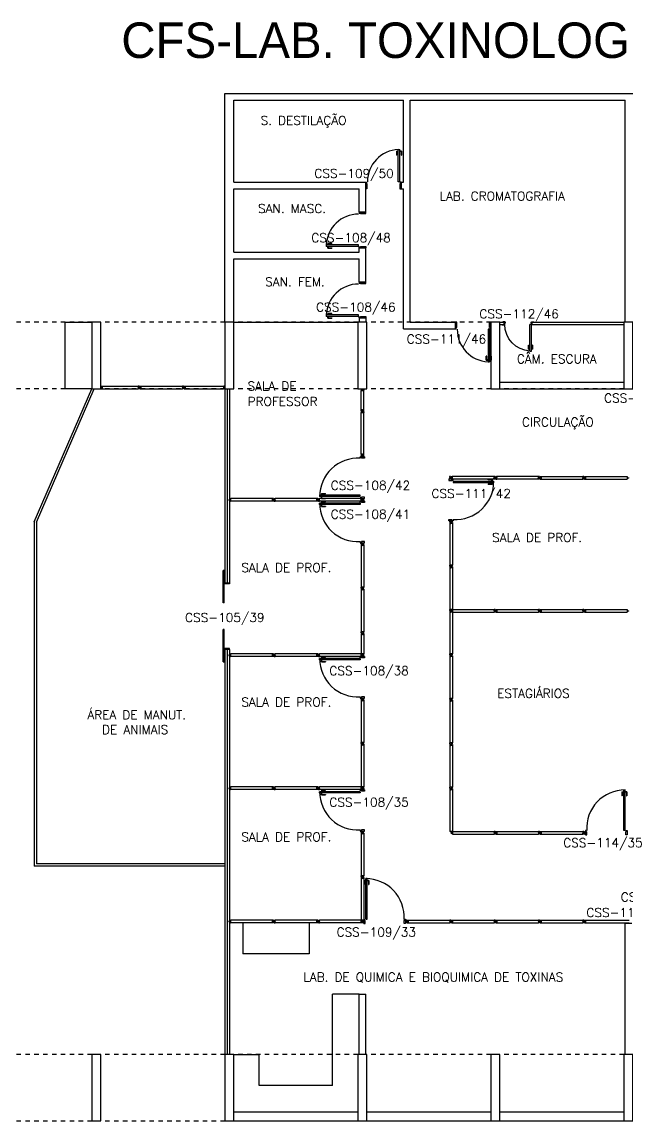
# Model space of a CAD drawing. Extents: x -248 to -11, y 347 to 447.
# Drawn here: x -133.84 to -120.2, y 389.07 to 413.85 of the extents above; entities that cross this region are included whole.
import ezdxf
from ezdxf.enums import TextEntityAlignment as Align

# ---------------------------------------------------------------- set-up
doc = ezdxf.new("R2010")
doc.units = 0
doc.header["$LTSCALE"] = 0.02
doc.header["$MEASUREMENT"] = 0
doc.linetypes.add('HIDDEN2', pattern=[0.1875, 0.125, -0.0625])
doc.layers.get('0').update_dxf_attribs({"linetype": 'CONTINUOUS'})
for name, color, linetype in [('ALV', 2, 'CONTINUOUS'), ('BANC', 2, 'CONTINUOUS'), ('DIV', 2, 'CONTINUOUS'), ('ESQ', 1, 'CONTINUOUS'), ('ESTR', 3, 'CONTINUOUS'), ('JANELA', 1, 'CONTINUOUS'), ('MARCO', 2, 'CONTINUOUS'), ('MAÇANETA', 1, 'CONTINUOUS'), ('PORTA', 2, 'CONTINUOUS'), ('PROJ', 1, 'HIDDEN2'), ('TEXTO', 2, 'CONTINUOUS'), ('TEXTO-ENDEREÇO', 2, 'CONTINUOUS'), ('USO', 2, 'CONTINUOUS')]:
    doc.layers.add(name, color=color, linetype=linetype)
doc.styles.add('UNB-100', font='simplex.shx', dxfattribs={"height": 0.2})
doc.styles.add('UNB-100-1', font='simplex.shx', dxfattribs={"height": 0.2})

# ---------------------------------------------------------------- blocks, each defined once
blk = doc.blocks.new('PILAR-SSS')
for points in [[(0.003, -26.452), (0.003, -27.952), (0.203, -27.952), (0.203, -26.452)], [(0.003, -42.962), (0.003, -44.462), (0.203, -44.462), (0.203, -42.962)]]:
    blk.add_lwpolyline(points, close=True)
blk = doc.blocks.new('DIVMT-SSS')
for p, q in [((-0.03, 0.008), (-0.03, 0.03)), ((-0.006, 0.03), (-0.03, 0.03)), ((-0.03, 0.008), (-0.02, 0.008)), ((-0.02, -0.008), (-0.02, 0.008)), ((-0.006, 0.02), (-0.006, 0.03)), ((0.006, 0.02), (-0.006, 0.02)), ((-0.005, 0), (0.005, 0)), ((0.005, 0), (-0.005, 0)), ((0, 0.005), (0, -0.005)), ((0, -0.005), (0, 0.005)), ((0.006, 0.03), (0.03, 0.03)), ((0.006, 0.02), (0.006, 0.03)), ((0.03, 0.008), (0.02, 0.008)), ((0.02, -0.008), (0.02, 0.008)), ((0.03, 0.008), (0.03, 0.03)), ((-0.03, -0.008), (-0.03, -0.03)), ((-0.03, -0.008), (-0.02, -0.008)), ((-0.03, -0.03), (-0.03, -0.97)), ((-0.03, -0.03), (-0.009, -0.03)), ((0.03, -0.03), (-0.03, -0.03)), ((-0.03, -0.03), (-0.006, -0.03)), ((-0.009, -0.03), (-0.027, -0.03)), ((-0.006, -0.02), (-0.006, -0.03)), ((-0.006, -0.02), (0.006, -0.02)), ((-0.006, -0.02), (-0.006, -0.03)), ((0.006, -0.02), (-0.006, -0.02)), ((0.005, -0.03), (-0.005, -0.03)), ((0.006, -0.02), (0.006, -0.03)), ((0.006, -0.02), (0.006, -0.03)), ((0.03, -0.03), (0.006, -0.03)), ((0.03, -0.008), (0.02, -0.008)), ((0.03, -0.008), (0.03, -0.03)), ((0.03, -0.03), (0.03, -0.97)), ((0.03, -0.97), (-0.03, -0.97)), ((-0.006, -0.98), (-0.006, -0.97)), ((-0.006, -0.98), (0.006, -0.98)), ((0.005, -0.97), (-0.005, -0.97)), ((0.006, -0.98), (0.006, -0.97)), ((0.006, -1.001), (-0.006, -1.001)), ((0, -0.994), (0, -1.007)), ((0, -1.02), (0, -1.021))]:
    blk.add_line(p, q)
blk = doc.blocks.new('MTINI-SSS')
for p, q in [((-0.03, 0.008), (-0.03, 0.028)), ((-0.03, 0.028), (-0.008, 0.028)), ((-0.03, 0.008), (-0.02, 0.008)), ((-0.02, 0), (-0.02, 0.008)), ((-0.001, 0), (-0.02, 0)), ((-0.008, 0.019), (-0.008, 0.028)), ((0.008, 0.019), (-0.008, 0.019)), ((0.005, 0), (-0.005, 0)), ((0.02, 0), (-0.001, 0)), ((0, -0.005), (0, 0.005)), ((0.008, 0.019), (0.008, 0.028)), ((0.03, 0.028), (0.008, 0.028)), ((0.03, 0.008), (0.02, 0.008)), ((0.02, 0), (0.02, 0.008)), ((0.03, 0.008), (0.03, 0.028))]:
    blk.add_line(p, q)
blk = doc.blocks.new('PDV2E-SSS')
at = {"layer": 'DIV'}
for p, q in [((0.034, 0.925), (0.034, 0.835)), ((0.034, 0.925), (0.074, 0.925)), ((0.044, 0.835), (0.034, 0.835)), ((0.044, 0.915), (0.044, 0.835)), ((0.044, 0.915), (0.074, 0.915)), ((0.076, 0.05), (0.076, 0.965)), ((0.106, 0.965), (0.076, 0.965)), ((0.106, 0.05), (0.106, 0.965)), ((0.148, 0.925), (0.108, 0.925)), ((0.138, 0.915), (0.108, 0.915)), ((0.138, 0.915), (0.138, 0.835)), ((0.138, 0.835), (0.148, 0.835)), ((0.148, 0.925), (0.148, 0.835)), ((0.031, 0.05), (0.031, -0.05)), ((0.051, 0.05), (0.031, 0.05)), ((0.051, 0.02), (0.051, 0.05)), ((0.051, 0.02), (0.061, 0.02)), ((0.061, -0.05), (0.061, 0.02)), ((0.076, 0.05), (0.106, 0.05)), ((0.95, 0.02), (0.94, 0.02)), ((0.94, -0.05), (0.94, 0.02)), ((0.95, 0.02), (0.95, 0.05)), ((0.95, 0.05), (0.97, 0.05)), ((0.97, 0.05), (0.97, 0.035)), ((0.97, 0.035), (0.97, -0.035)), ((0.031, -0.05), (0.061, -0.05)), ((0.97, -0.05), (0.94, -0.05)), ((0.97, -0.035), (0.97, -0.05))]:
    blk.add_line(p, q, dxfattribs=at)
at = {"layer": 'DIV', "color": 1}
blk.add_arc((0.076, 0.1), 0.865, 356.6786, 90, dxfattribs=at)
blk = doc.blocks.new('MTT-SSS')
for p, q in [((-0.008, 0.03), (-0.03, 0.03)), ((-0.03, 0.03), (-0.03, 0.006)), ((-0.0185, 0.006), (-0.03, 0.006)), ((-0.0185, -0.006), (-0.0185, 0.006)), ((-0.008, 0.03), (-0.008, 0.02)), ((-0.008, 0.02), (0.008, 0.02)), ((-0.0051, 0), (0.0051, 0)), ((0, -0.0051), (0, 0.0051)), ((0.008, 0.03), (0.03, 0.03)), ((0.008, 0.03), (0.008, 0.02)), ((0.0205, -0.006), (0.0205, 0.006)), ((0.0205, 0.006), (0.03, 0.006)), ((0.03, 0.006), (0.03, 0.03)), ((-0.03, -0.03), (-0.03, -0.006)), ((-0.0185, -0.006), (-0.03, -0.006)), ((-0.008, -0.03), (-0.03, -0.03)), ((-0.008, -0.02), (0.008, -0.02)), ((-0.008, -0.03), (-0.008, -0.02)), ((0.008, -0.03), (0.008, -0.02)), ((0.008, -0.03), (0.03, -0.03)), ((0.0205, -0.006), (0.03, -0.006)), ((0.03, -0.006), (0.03, -0.03))]:
    blk.add_line(p, q)
blk = doc.blocks.new('DIV-SSS')
for p, q in [((-0.005, 0), (0.005, 0)), ((0, 0.005), (0, -0.005)), ((-0.03, -0.03), (-0.03, -0.97)), ((0.03, -0.03), (-0.03, -0.03)), ((-0.03, -0.03), (-0.009, -0.03)), ((-0.009, -0.03), (-0.027, -0.03)), ((-0.006, -0.02), (0.006, -0.02)), ((-0.006, -0.02), (-0.006, -0.03)), ((-0.005, -0.022), (0.005, -0.022)), ((-0.005, -0.022), (-0.005, -0.029)), ((0.005, -0.029), (-0.005, -0.029)), ((0.005, -0.03), (-0.005, -0.03)), ((0.005, -0.022), (0.005, -0.029)), ((0.006, -0.02), (0.006, -0.03)), ((0.03, -0.03), (0.03, -0.97)), ((0.03, -0.97), (-0.03, -0.97)), ((-0.006, -0.98), (-0.006, -0.97)), ((-0.006, -0.98), (0.006, -0.98)), ((0.005, -0.97), (-0.005, -0.97)), ((0.006, -0.98), (0.006, -0.97)), ((0.007, -0.999), (-0.007, -0.999)), ((0, -0.991), (0, -1.006))]:
    blk.add_line(p, q)
blk = doc.blocks.new('MDIVMT-SSS')
for p, q in [((-0.03, 0.03), (-0.03, 0.006)), ((-0.008, 0.03), (-0.03, 0.03)), ((-0.0185, 0.006), (-0.03, 0.006)), ((-0.0185, -0.006), (-0.0185, 0.006)), ((-0.008, 0.03), (-0.008, 0.02)), ((-0.008, 0.02), (0.008, 0.02)), ((-0.0051, 0), (0.0051, 0)), ((-0.0051, 0), (0.0051, 0)), ((0, -0.0051), (0, 0.0051)), ((0, -0.0051), (0, 0.0051)), ((0.008, 0.03), (0.008, 0.02)), ((0.008, 0.03), (0.03, 0.03)), ((0.0205, 0.006), (0.03, 0.006)), ((0.0205, -0.006), (0.0205, 0.006)), ((0.0205, 0.006), (0.03, 0.006)), ((0.0205, -0.006), (0.0205, 0.006)), ((0.03, 0.03), (0.03, -0.03)), ((0.03, 0.03), (0.47, 0.03)), ((0.03, 0.006), (0.03, 0.03)), ((0.03, 0.009), (0.03, 0.027)), ((0.03, 0.005), (0.03, -0.005)), ((0.47, 0.03), (0.47, -0.03)), ((0.4795, 0.006), (0.47, 0.006)), ((0.47, 0.005), (0.47, -0.005)), ((0.4795, -0.006), (0.4795, 0.006)), ((0.4949, 0), (0.5051, 0)), ((0.5051, 0), (0.4949, 0)), ((0.5, -0.0051), (0.5, 0.0051)), ((-0.0185, -0.006), (-0.03, -0.006)), ((-0.03, -0.03), (-0.03, -0.006)), ((-0.008, -0.03), (-0.03, -0.03)), ((-0.008, -0.03), (-0.008, -0.02)), ((-0.008, -0.02), (0.008, -0.02)), ((0.008, -0.03), (0.008, -0.02)), ((0.008, -0.03), (0.03, -0.03)), ((0.0205, -0.006), (0.03, -0.006)), ((0.0205, -0.006), (0.03, -0.006)), ((0.03, -0.006), (0.03, -0.03)), ((0.03, -0.03), (0.03, -0.009)), ((0.03, -0.009), (0.03, -0.027)), ((0.03, -0.03), (0.47, -0.03)), ((0.4795, -0.006), (0.47, -0.006))]:
    blk.add_line(p, q)
blk = doc.blocks.new('PDV2D-SSS')
for p, q in [((-0.148, 0.925), (-0.108, 0.925)), ((-0.148, 0.925), (-0.148, 0.835)), ((-0.138, 0.835), (-0.148, 0.835)), ((-0.138, 0.915), (-0.108, 0.915)), ((-0.138, 0.915), (-0.138, 0.835)), ((-0.106, 0.965), (-0.076, 0.965)), ((-0.106, 0.05), (-0.106, 0.965)), ((-0.076, 0.05), (-0.076, 0.965)), ((-0.034, 0.925), (-0.074, 0.925)), ((-0.044, 0.915), (-0.074, 0.915)), ((-0.044, 0.915), (-0.044, 0.835)), ((-0.044, 0.835), (-0.034, 0.835)), ((-0.034, 0.925), (-0.034, 0.835)), ((-0.95, 0.05), (-0.97, 0.05)), ((-0.97, 0.05), (-0.97, 0.035)), ((-0.97, 0.035), (-0.97, -0.035)), ((-0.95, 0.02), (-0.95, 0.05)), ((-0.95, 0.02), (-0.94, 0.02)), ((-0.94, -0.05), (-0.94, 0.02)), ((-0.076, 0.05), (-0.106, 0.05)), ((-0.051, 0.02), (-0.061, 0.02)), ((-0.061, -0.05), (-0.061, 0.02)), ((-0.051, 0.05), (-0.031, 0.05)), ((-0.051, 0.02), (-0.051, 0.05)), ((-0.031, 0.05), (-0.031, -0.05)), ((-0.97, -0.035), (-0.97, -0.05)), ((-0.97, -0.05), (-0.94, -0.05)), ((-0.031, -0.05), (-0.061, -0.05))]:
    blk.add_line(p, q)
at = {"color": 1}
blk.add_arc((-0.076, 0.1), 0.865, 90, 183.3214, dxfattribs=at)
blk = doc.blocks.new('DOOR60-SSS')
at = {"layer": 'MAÇANETA'}
for p, q in [((-0.015, -0.465), (-0.01, -0.465)), ((-0.015, -0.555), (-0.015, -0.465)), ((-0.01, -0.555), (-0.01, -0.465)), ((0.08, -0.465), (0.075, -0.465)), ((0.075, -0.555), (0.075, -0.465)), ((0.08, -0.555), (0.08, -0.465)), ((-0.015, -0.555), (0.012, -0.555)), ((-0.01, -0.535), (0.012, -0.535)), ((0.012, -0.563), (0.012, -0.528)), ((0.012, -0.528), (0.015, -0.528)), ((0.012, -0.563), (0.015, -0.563)), ((0.053, -0.528), (0.05, -0.528)), ((0.053, -0.563), (0.05, -0.563)), ((0.053, -0.563), (0.053, -0.528)), ((0.075, -0.535), (0.053, -0.535)), ((0.08, -0.555), (0.053, -0.555))]:
    blk.add_line(p, q, dxfattribs=at)
at = {"layer": 'PORTA'}
for p, q in [((0.015, -0.6), (0.015, 0)), ((0.015, 0), (0.05, 0)), ((0.05, -0.6), (0.05, 0)), ((0.05, -0.6), (0.015, -0.6))]:
    blk.add_line(p, q, dxfattribs=at)
at = {"layer": 'PORTA', "color": 1}
blk.add_arc((0.02, 0), 0.6, 272.866, 0, dxfattribs=at)
blk = doc.blocks.new('PE80-SSS')
for p, q in [((0.075, 0), (-0.075, 0)), ((-0.075, -0.03), (-0.075, 0)), ((0.075, 0), (0.075, -0.02)), ((0.777, 0.01), (0.687, 0.01)), ((0.687, 0), (0.687, 0.01)), ((0.777, 0.01), (0.777, -0.03)), ((0.04, -0.03), (-0.075, -0.03)), ((0.075, -0.02), (0.04, -0.02)), ((0.04, -0.03), (0.04, -0.02)), ((0.085, -0.03), (0.817, -0.03)), ((0.085, -0.03), (0.085, -0.065)), ((0.085, -0.065), (0.817, -0.065)), ((0.767, 0), (0.687, 0)), ((0.767, -0.095), (0.687, -0.095)), ((0.687, -0.095), (0.687, -0.105)), ((0.777, -0.105), (0.687, -0.105)), ((0.767, 0), (0.767, -0.03)), ((0.767, -0.095), (0.767, -0.065)), ((0.777, -0.105), (0.777, -0.065)), ((0.817, -0.065), (0.817, -0.03)), ((0.04, -0.771), (-0.075, -0.771)), ((-0.075, -0.771), (-0.075, -0.801)), ((0.075, -0.801), (-0.075, -0.801)), ((0.075, -0.802), (-0.075, -0.802)), ((0.04, -0.771), (0.04, -0.781)), ((0.075, -0.781), (0.04, -0.781)), ((0.075, -0.801), (0.075, -0.781))]:
    blk.add_line(p, q)
blk.add_arc((0.085, -0.03), 0.731, 270, 357.3429)
blk = doc.blocks.new('PD80-SSS')
at = {"color": 1}
for p, q in [((-0.777, 0.01), (-0.777, -0.03)), ((-0.777, 0.01), (-0.687, 0.01)), ((-0.687, 0), (-0.687, 0.01)), ((-0.777, -0.105), (-0.777, -0.065)), ((-0.777, -0.105), (-0.687, -0.105)), ((-0.767, 0), (-0.767, -0.03)), ((-0.767, 0), (-0.687, 0)), ((-0.767, -0.095), (-0.767, -0.065)), ((-0.767, -0.095), (-0.687, -0.095)), ((-0.687, -0.095), (-0.687, -0.105))]:
    blk.add_line(p, q, dxfattribs=at)
at = {"color": 2}
for p, q in [((-0.075, 0), (0.075, 0)), ((0.075, -0.03), (0.075, 0)), ((-0.817, -0.065), (-0.817, -0.03)), ((-0.085, -0.03), (-0.817, -0.03)), ((-0.085, -0.065), (-0.817, -0.065)), ((-0.085, -0.03), (-0.085, -0.065)), ((-0.075, 0), (-0.075, -0.02)), ((-0.075, -0.02), (-0.04, -0.02)), ((-0.04, -0.03), (-0.04, -0.02)), ((-0.04, -0.03), (0.075, -0.03)), ((-0.075, -0.781), (-0.04, -0.781)), ((-0.075, -0.801), (-0.075, -0.781)), ((-0.075, -0.801), (0.075, -0.801)), ((-0.075, -0.802), (0.075, -0.802)), ((-0.04, -0.771), (0.075, -0.771)), ((-0.04, -0.771), (-0.04, -0.781)), ((0.075, -0.771), (0.075, -0.801))]:
    blk.add_line(p, q, dxfattribs=at)
at = {"color": 1}
blk.add_arc((-0.085, -0.03), 0.731, 182.6571, 270, dxfattribs=at)

msp = doc.modelspace()

# ---------------------------------------------------------------- linework, layer by layer
at = {"layer": 'ALV'}
for p, q in [((-129.266, 407.077), (-129.266, 412.233)), ((-129.266, 412.233), (-108.091, 412.233)), ((-129.066, 412.083), (-125.241, 412.083)), ((-129.066, 410.233), (-129.066, 412.083)), ((-125.241, 410.233), (-125.241, 412.083)), ((-125.091, 407.077), (-125.091, 412.083)), ((-125.091, 412.083), (-120.241, 412.083)), ((-120.241, 407.077), (-120.241, 412.083)), ((-129.066, 410.233), (-126.091, 410.233)), ((-126.091, 409.557), (-126.091, 410.233)), ((-125.292, 410.233), (-125.292, 410.083)), ((-125.292, 410.233), (-125.241, 410.233)), ((-129.066, 410.083), (-126.241, 410.083)), ((-129.066, 408.655), (-129.066, 410.083)), ((-126.241, 409.557), (-126.241, 410.083)), ((-125.292, 410.083), (-125.241, 410.083)), ((-125.241, 406.927), (-125.241, 410.083)), ((-126.091, 409.557), (-126.241, 409.557)), ((-129.066, 408.655), (-126.241, 408.655)), ((-126.091, 408.755), (-126.241, 408.755)), ((-126.241, 408.655), (-126.241, 408.755)), ((-126.091, 407.979), (-126.091, 408.755)), ((-129.066, 408.505), (-126.241, 408.505)), ((-129.066, 407.077), (-129.066, 408.505)), ((-126.241, 407.979), (-126.241, 408.505)), ((-126.091, 407.979), (-126.241, 407.979)), ((-126.241, 407.177), (-126.091, 407.177)), ((-126.241, 407.177), (-126.241, 407.077)), ((-126.091, 407.177), (-126.091, 407.077)), ((-129.066, 407.077), (-126.266, 407.077)), ((-125.241, 406.927), (-124.068, 406.927)), ((-125.091, 407.077), (-124.068, 407.077)), ((-124.068, 407.077), (-124.068, 406.927)), ((-123.066, 405.727), (-120.266, 405.727)), ((-123.066, 405.577), (-120.266, 405.577)), ((-120.241, 390.567), (-120.241, 393.528)), ((-120.241, 393.528), (-120.091, 393.528)), ((-126.241, 391.928), (-126.091, 391.928)), ((-126.241, 390.567), (-126.241, 391.928)), ((-126.091, 390.567), (-126.091, 391.928)), ((-126.266, 389.267), (-129.066, 389.267)), ((-126.266, 389.067), (-129.066, 389.067)), ((-123.266, 389.267), (-126.066, 389.267)), ((-123.266, 389.067), (-126.066, 389.067)), ((-120.266, 389.267), (-123.066, 389.267)), ((-120.266, 389.067), (-123.066, 389.067))]:
    msp.add_line(p, q, dxfattribs=at)
at = {"layer": 'BANC'}
for p, q in [((-132.866, 407.077), (-132.266, 407.077)), ((-132.866, 405.577), (-132.866, 407.077)), ((-132.266, 405.577), (-132.866, 405.577)), ((-128.865, 393.538), (-128.865, 392.838)), ((-127.365, 393.538), (-127.365, 392.838)), ((-127.365, 392.838), (-128.865, 392.838)), ((-126.841, 389.867), (-126.841, 391.928)), ((-126.241, 391.928), (-126.841, 391.928)), ((-129.066, 390.567), (-128.491, 390.567)), ((-128.491, 389.867), (-128.491, 390.567)), ((-126.841, 389.867), (-128.491, 389.867))]:
    msp.add_line(p, q, dxfattribs=at)
at = {"layer": 'DIV'}
for p, q in [((-123.066, 407.077), (-122.966, 407.077)), ((-123.066, 407.027), (-122.966, 407.027)), ((-122.966, 407.027), (-122.966, 407.077)), ((-122.336, 407.077), (-120.266, 407.077)), ((-122.336, 407.027), (-122.336, 407.077)), ((-122.336, 407.077), (-122.236, 407.077)), ((-122.336, 407.027), (-120.266, 407.027)), ((-122.336, 407.027), (-122.236, 407.027)), ((-132.036, 405.637), (-132.036, 405.577)), ((-132.036, 405.637), (-132.036, 405.577)), ((-132.036, 405.637), (-131.221, 405.637)), ((-131.221, 405.637), (-131.221, 405.577)), ((-130.222, 405.613), (-130.222, 405.637)), ((-130.2, 405.637), (-130.222, 405.637)), ((-130.2, 405.637), (-130.2, 405.627)), ((-130.184, 405.637), (-130.162, 405.637)), ((-130.184, 405.637), (-130.184, 405.627)), ((-130.162, 405.637), (-129.297, 405.637)), ((-130.162, 405.637), (-130.162, 405.577)), ((-130.162, 405.637), (-130.162, 405.613)), ((-129.297, 405.637), (-129.297, 405.577)), ((-133.566, 402.577), (-132.266, 405.577)), ((-133.516, 402.567), (-132.212, 405.577)), ((-132.06, 405.607), (-132.074, 405.607)), ((-132.071, 405.607), (-132.061, 405.607)), ((-132.067, 405.614), (-132.067, 405.601)), ((-132.066, 405.602), (-132.066, 405.613)), ((-132.046, 405.613), (-132.036, 405.613)), ((-132.046, 405.601), (-132.046, 405.613)), ((-132.046, 405.613), (-132.036, 405.613)), ((-132.046, 405.601), (-132.046, 405.613)), ((-132.046, 405.601), (-132.036, 405.601)), ((-132.046, 405.601), (-132.036, 405.601)), ((-132.045, 405.612), (-132.037, 405.612)), ((-132.045, 405.602), (-132.045, 405.612)), ((-132.045, 405.602), (-132.037, 405.602)), ((-132.037, 405.612), (-132.037, 405.602)), ((-132.036, 405.612), (-132.036, 405.602)), ((-132.036, 405.612), (-132.036, 405.602)), ((-132.036, 405.577), (-132.036, 405.598)), ((-132.036, 405.598), (-132.036, 405.58)), ((-132.036, 405.577), (-131.221, 405.577)), ((-131.212, 405.613), (-131.221, 405.613)), ((-131.221, 405.612), (-131.221, 405.602)), ((-131.212, 405.601), (-131.221, 405.601)), ((-131.212, 405.601), (-131.212, 405.613)), ((-131.2, 405.607), (-131.186, 405.607)), ((-131.192, 405.615), (-131.192, 405.601)), ((-130.213, 405.613), (-130.222, 405.613)), ((-130.222, 405.601), (-130.222, 405.577)), ((-130.213, 405.601), (-130.222, 405.601)), ((-130.2, 405.577), (-130.222, 405.577)), ((-130.213, 405.613), (-130.213, 405.601)), ((-130.184, 405.627), (-130.2, 405.627)), ((-130.2, 405.577), (-130.2, 405.587)), ((-130.184, 405.587), (-130.2, 405.587)), ((-130.197, 405.607), (-130.187, 405.607)), ((-130.187, 405.607), (-130.197, 405.607)), ((-130.192, 405.602), (-130.192, 405.613)), ((-130.192, 405.613), (-130.192, 405.602)), ((-130.184, 405.577), (-130.184, 405.587)), ((-130.184, 405.577), (-130.162, 405.577)), ((-130.172, 405.613), (-130.162, 405.613)), ((-130.172, 405.601), (-130.172, 405.613)), ((-130.172, 405.613), (-130.162, 405.613)), ((-130.172, 405.613), (-130.172, 405.601)), ((-130.172, 405.601), (-130.162, 405.601)), ((-130.172, 405.601), (-130.162, 405.601)), ((-130.162, 405.612), (-130.162, 405.602)), ((-130.162, 405.577), (-130.162, 405.601)), ((-130.162, 405.577), (-130.162, 405.598)), ((-130.162, 405.598), (-130.162, 405.58)), ((-130.162, 405.577), (-129.297, 405.577)), ((-129.287, 405.613), (-129.297, 405.613)), ((-129.297, 405.612), (-129.297, 405.602)), ((-129.287, 405.601), (-129.297, 405.601)), ((-129.287, 405.601), (-129.287, 405.613)), ((-129.273, 405.607), (-129.259, 405.607)), ((-129.266, 405.614), (-129.266, 405.601)), ((-133.566, 402.577), (-133.566, 394.817)), ((-133.516, 402.567), (-133.516, 394.867)), ((-129.266, 394.817), (-133.566, 394.817)), ((-129.266, 394.867), (-133.516, 394.867)), ((-121.174, 393.598), (-121.196, 393.598)), ((-121.196, 393.574), (-121.196, 393.598)), ((-121.187, 393.574), (-121.196, 393.574)), ((-121.187, 393.562), (-121.196, 393.562)), ((-121.196, 393.562), (-121.196, 393.538)), ((-121.174, 393.538), (-121.196, 393.538)), ((-121.187, 393.574), (-121.187, 393.562)), ((-121.174, 393.598), (-121.174, 393.588)), ((-121.158, 393.588), (-121.174, 393.588)), ((-121.158, 393.548), (-121.174, 393.548)), ((-121.174, 393.538), (-121.174, 393.548)), ((-121.161, 393.568), (-121.172, 393.568)), ((-121.172, 393.568), (-121.161, 393.568)), ((-121.166, 393.573), (-121.166, 393.563)), ((-121.166, 393.563), (-121.166, 393.573)), ((-121.158, 393.598), (-121.158, 393.588)), ((-121.158, 393.598), (-121.136, 393.598)), ((-121.158, 393.538), (-121.158, 393.548)), ((-121.158, 393.538), (-121.136, 393.538)), ((-121.146, 393.574), (-121.146, 393.562)), ((-121.146, 393.574), (-121.136, 393.574)), ((-121.146, 393.562), (-121.146, 393.574)), ((-121.146, 393.574), (-121.136, 393.574)), ((-121.146, 393.562), (-121.136, 393.562)), ((-121.146, 393.562), (-121.136, 393.562)), ((-121.136, 393.598), (-121.136, 393.574)), ((-121.136, 393.598), (-121.136, 393.538)), ((-121.136, 393.598), (-120.15, 393.598)), ((-121.136, 393.573), (-121.136, 393.563)), ((-121.136, 393.538), (-121.136, 393.562)), ((-121.136, 393.559), (-121.136, 393.541)), ((-121.136, 393.538), (-121.136, 393.559)), ((-121.136, 393.538), (-120.15, 393.538))]:
    msp.add_line(p, q, dxfattribs=at)
at = {"layer": 'ESQ'}
for p, q in [((-129.266, 405.577), (-129.266, 401.199)), ((-129.216, 405.577), (-129.216, 401.199)), ((-129.165, 405.577), (-129.165, 401.199)), ((-129.266, 401.199), (-129.165, 401.199)), ((-129.266, 399.699), (-129.266, 390.567)), ((-129.165, 399.699), (-129.266, 399.699)), ((-129.216, 399.699), (-129.216, 390.567)), ((-129.165, 399.699), (-129.165, 390.567))]:
    msp.add_line(p, q, dxfattribs=at)
at = {"layer": 'JANELA', "color": 2}
for p, q in [((-129.286, 401.479), (-129.306, 401.479)), ((-129.306, 400.749), (-129.306, 401.479)), ((-129.286, 400.749), (-129.286, 401.479)), ((-129.266, 401.179), (-129.266, 401.199)), ((-129.165, 401.179), (-129.266, 401.179)), ((-129.165, 401.199), (-129.165, 401.179)), ((-129.286, 400.749), (-129.306, 400.749)), ((-129.306, 399.419), (-129.306, 400.149)), ((-129.286, 400.149), (-129.306, 400.149)), ((-129.286, 399.419), (-129.286, 400.149)), ((-129.165, 399.719), (-129.266, 399.719)), ((-129.266, 399.719), (-129.266, 399.699)), ((-129.165, 399.699), (-129.165, 399.719)), ((-129.306, 399.419), (-129.286, 399.419))]:
    msp.add_line(p, q, dxfattribs=at)
at = {"layer": 'MARCO'}
for p, q in [((-123.011, 407.027), (-123.011, 407.017)), ((-123.011, 407.017), (-122.961, 407.017)), ((-122.951, 407.087), (-123.001, 407.087)), ((-123.001, 407.087), (-123.001, 407.077)), ((-122.966, 407.077), (-122.951, 407.077)), ((-122.966, 407.027), (-122.961, 407.027)), ((-122.961, 407.017), (-122.961, 407.027)), ((-122.961, 407.027), (-122.951, 407.027)), ((-122.951, 407.077), (-122.951, 407.087)), ((-122.941, 407.077), (-122.951, 407.077)), ((-122.951, 407.027), (-122.951, 407.062)), ((-122.951, 407.062), (-122.941, 407.062)), ((-122.941, 407.062), (-122.941, 407.077)), ((-122.361, 407.062), (-122.361, 407.077)), ((-122.361, 407.077), (-122.351, 407.077)), ((-122.351, 407.062), (-122.361, 407.062)), ((-122.351, 407.077), (-122.351, 407.087)), ((-122.351, 407.087), (-122.301, 407.087)), ((-122.336, 407.077), (-122.351, 407.077)), ((-122.351, 407.027), (-122.351, 407.062)), ((-122.341, 407.027), (-122.351, 407.027)), ((-122.341, 407.017), (-122.341, 407.027)), ((-122.336, 407.027), (-122.341, 407.027)), ((-122.291, 407.017), (-122.341, 407.017)), ((-122.301, 407.087), (-122.301, 407.077)), ((-122.291, 407.027), (-122.291, 407.017))]:
    msp.add_line(p, q, dxfattribs=at)
at = {"layer": 'PROJ'}
for p, q in [((-132.266, 407.077), (-135.066, 407.077)), ((-129.266, 407.077), (-132.066, 407.077)), ((-126.266, 407.077), (-129.066, 407.077)), ((-123.266, 407.077), (-126.066, 407.077)), ((-132.266, 405.577), (-135.091, 405.577)), ((-129.266, 405.577), (-132.066, 405.577)), ((-126.266, 405.577), (-129.066, 405.577)), ((-123.266, 405.577), (-126.066, 405.577)), ((-120.266, 405.577), (-123.066, 405.577)), ((-132.266, 390.567), (-135.066, 390.567)), ((-129.266, 390.567), (-132.066, 390.567)), ((-126.266, 390.567), (-129.066, 390.567)), ((-123.266, 390.567), (-126.066, 390.567)), ((-120.266, 390.567), (-123.066, 390.567)), ((-132.266, 389.067), (-135.066, 389.067)), ((-129.266, 389.067), (-132.066, 389.067))]:
    msp.add_line(p, q, dxfattribs=at)

# ---------------------------------------------------------------- block references
for p, rotation in [((-126.166, 403.07), 89.99999997649687), ((-124.166, 403.568), 270), ((-126.166, 393.568), 359.9999999764968)]:
    msp.add_blockref('PDV2E-SSS', p, dxfattribs=dict(rotation=rotation))
at = {"layer": 'DIV', "xscale": -1, "rotation": 270.0000000235032}
for name, p in [('MTINI-SSS', (-132.066, 405.607)), ('DIV-SSS', (-123.168, 403.567)), ('DIV-SSS', (-122.168, 403.567))]:
    msp.add_blockref(name, p, dxfattribs=at)
at = {"layer": 'DIV'}
for name, p, rotation in [('DIVMT-SSS', (-131.192, 405.607), 89.99999997649687), ('MTINI-SSS', (-129.266, 405.607), 89.99999997649687), ('MTINI-SSS', (-126.166, 405.57), 179.9999999764969), ('MDIVMT-SSS', (-126.166, 405.07), 89.99999997649687), ('DIV-SSS', (-126.166, 404.071), 179.9999999764969), ('DIVMT-SSS', (-122.167, 403.567), 89.99999997649687), ('DIVMT-SSS', (-121.167, 403.567), 89.99999997649687), ('DIVMT-SSS', (-128.166, 403.07), 269.9999999764969), ('MTINI-SSS', (-129.165, 403.07), 269.9999999764969), ('DIVMT-SSS', (-127.166, 403.07), 269.9999999764969), ('DIV-SSS', (-126.166, 403.07), 269.9999999764969), ('PDV2D-SSS', (-126.166, 403.07), 89.99999997649687), ('DIVMT-SSS', (-124.166, 402.567), 359.9999999764968), ('DIVMT-SSS', (-126.166, 402.07), 359.9999999764968), ('DIVMT-SSS', (-124.166, 401.567), 359.9999999764968), ('DIVMT-SSS', (-126.166, 401.07), 359.9999999764968), ('DIVMT-SSS', (-124.166, 400.567), 359.9999999764968), ('DIV-SSS', (-124.166, 400.567), 89.99999997649687), ('DIVMT-SSS', (-123.167, 400.567), 89.99999997649687), ('DIVMT-SSS', (-122.167, 400.567), 89.99999997649687), ('DIVMT-SSS', (-121.167, 400.567), 89.99999997649687), ('MDIVMT-SSS', (-126.166, 400.069), 269.9999999764969), ('DIVMT-SSS', (-128.166, 399.569), 269.9999999764969), ('MTINI-SSS', (-129.165, 399.569), 269.9999999764969), ('DIVMT-SSS', (-127.166, 399.569), 269.9999999764969), ('DIV-SSS', (-126.166, 399.569), 269.9999999764969), ('PDV2D-SSS', (-126.166, 399.569), 89.99999997649687), ('DIVMT-SSS', (-124.166, 399.567), 359.9999999764968), ('DIVMT-SSS', (-126.166, 398.569), 359.9999999764968), ('DIVMT-SSS', (-124.166, 398.567), 359.9999999764968), ('DIVMT-SSS', (-126.166, 397.569), 359.9999999764968), ('DIVMT-SSS', (-124.166, 397.567), 359.9999999764968), ('DIVMT-SSS', (-128.166, 396.569), 269.9999999764969), ('MTINI-SSS', (-129.165, 396.569), 269.9999999764969), ('DIVMT-SSS', (-127.166, 396.569), 269.9999999764969), ('DIV-SSS', (-126.166, 396.569), 269.9999999764969), ('PDV2D-SSS', (-126.166, 396.569), 89.99999997649687), ('DIVMT-SSS', (-124.166, 396.567), 359.9999999764968), ('DIVMT-SSS', (-126.166, 395.569), 359.9999999764968), ('DIV-SSS', (-124.166, 395.567), 89.99999997649687), ('DIVMT-SSS', (-123.167, 395.567), 89.99999997649687), ('DIVMT-SSS', (-122.167, 395.567), 89.99999997649687), ('DIVMT-SSS', (-126.166, 394.569), 359.9999999764968), ('DIVMT-SSS', (-128.166, 393.568), 269.9999999764969), ('MTINI-SSS', (-129.165, 393.568), 269.9999999764969), ('DIVMT-SSS', (-127.166, 393.568), 269.9999999764969), ('DIV-SSS', (-126.166, 393.568), 269.9999999764969), ('DIVMT-SSS', (-125.166, 393.568), 89.99999997649687), ('DIVMT-SSS', (-124.166, 393.568), 89.99999997649687), ('DIVMT-SSS', (-123.166, 393.568), 89.99999997649687), ('DIVMT-SSS', (-122.166, 393.568), 89.99999997649687)]:
    msp.add_blockref(name, p, dxfattribs=dict(at, rotation=rotation))
for name, p in [('MTT-SSS', (-126.166, 404.071)), ('MTT-SSS', (-124.169, 403.567)), ('MTT-SSS', (-121.166, 403.567)), ('MTT-SSS', (-126.166, 403.07)), ('MTT-SSS', (-126.166, 399.569)), ('MTT-SSS', (-126.166, 396.569)), ('PDV2D-SSS', (-120.167, 395.567)), ('MTT-SSS', (-121.166, 395.567)), ('MTT-SSS', (-126.166, 393.568))]:
    msp.add_blockref(name, p, dxfattribs=at)
at = {"layer": 'DIV', "xscale": -1}
msp.add_blockref('MTT-SSS', (-123.167, 403.567), dxfattribs=at)
at = {"layer": 'ESQ'}
for name, p, rotation in [('PD80-SSS', (-125.292, 410.158), 269.9999999764969), ('PE80-SSS', (-126.166, 408.755), 179.9999999764969), ('PE80-SSS', (-126.166, 407.177), 179.9999999764969), ('PE80-SSS', (-123.267, 407.002), 269.9999999764969)]:
    msp.add_blockref(name, p, dxfattribs=dict(at, rotation=rotation))
at = {"layer": 'ESTR'}
for p in [(-132.269, 433.53), (-129.269, 433.53), (-126.269, 433.53), (-123.269, 433.53), (-120.269, 433.53)]:
    msp.add_blockref('PILAR-SSS', p, dxfattribs=at)
at = {"layer": 'PORTA', "xscale": -1, "rotation": 359.9999999687755}
msp.add_blockref('DOOR60-SSS', (-122.336, 407.027), dxfattribs=at)

# ---------------------------------------------------------------- texts
at = {"layer": 'TEXTO', "style": 'UNB-100'}
for s, p in [('S. DESTILAÇÃO', (-128.462, 411.526)), ('LAB. CROMATOGRAFIA', (-124.427, 409.82)), ('SAN. MASC.', (-128.52, 409.54)), ('SAN. FEM.', (-128.358, 407.889)), ('CÂM. ESCURA', (-122.682, 406.15)), ('SALA DE', (-128.756, 405.537)), ('PROFESSOR', (-128.756, 405.19)), ('CIRCULAÇÃO', (-122.569, 404.726)), ('SALA DE PROF.', (-123.241, 402.123)), ('SALA DE PROF.', (-128.897, 401.445)), ('ESTAGIÁRIOS', (-123.126, 398.608)), ('SALA DE PROF.', (-128.897, 398.414)), ('ÁREA DE MANUT.', (-132.369, 398.125)), ('DE ANIMAIS', (-132.038, 397.793)), ('SALA DE PROF.', (-128.897, 395.373)), ('LAB. DE QUIMICA E BIOQUIMICA DE TOXINAS', (-127.498, 392.213))]:
    msp.add_text(s, height=0.2, dxfattribs=at).set_placement(p)
at = {"layer": 'TEXTO-ENDEREÇO', "style": 'UNB-100-1'}
for s, p in [('CSS-109/50', (-126.354, 410.331)), ('CSS-108/48', (-126.422, 408.882)), ('CSS-108/46', (-126.314, 407.318)), ('CSS-112/46', (-122.631, 407.165)), ('CSS-111/46', (-124.27, 406.598)), ('CSS-115/45', (-119.818, 405.267)), ('CSS-108/42', (-125.984, 403.299)), ('CSS-111/42', (-123.712, 403.115)), ('CSS-108/41', (-125.984, 402.647)), ('CSS-105/39', (-129.269, 400.319)), ('CSS-108/38', (-126.016, 399.12)), ('CSS-108/35', (-126.016, 396.155)), ('CSS-114/35', (-120.741, 395.242)), ('CSS-116/33', (-119.442, 394.017)), ('CSS-115/32', (-120.218, 393.668)), ('CSS-109/33', (-125.852, 393.227))]:
    msp.add_text(s, height=0.2, rotation=360, dxfattribs=at).set_placement(p, align=Align.CENTER)
at = {"layer": 'USO'}
msp.add_text('CFS-LAB. TOXINOLOGIA - MOD. 05', height=0.8, dxfattribs=at).set_placement((-131.603, 413.035))

doc.saveas('drawing.dxf')
